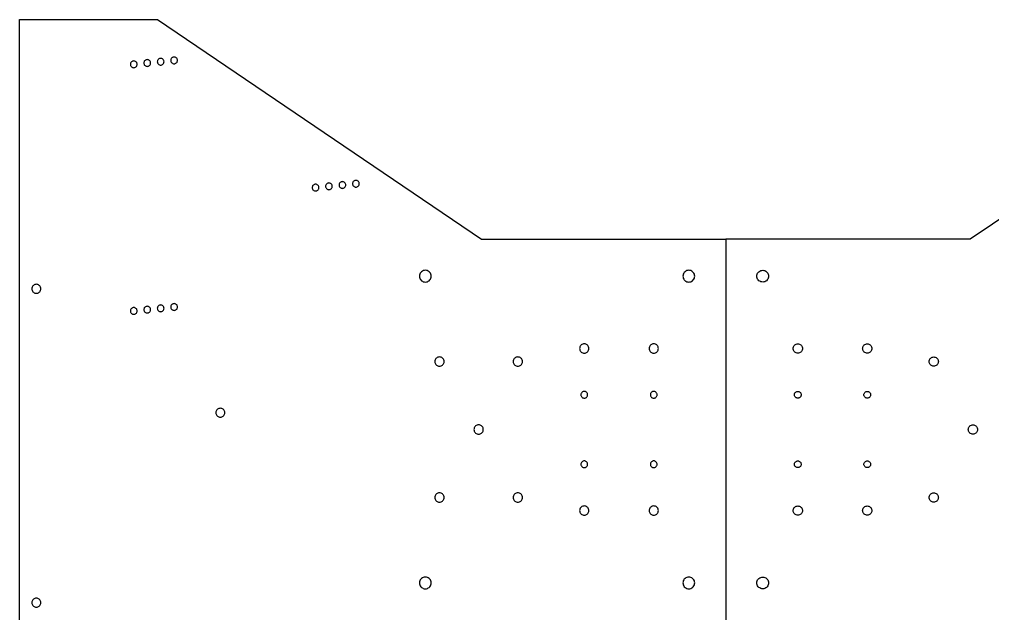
# Model space of a CAD drawing. Extents: x 0 to 867, y 0 to 569.
# Drawn here: x 0 to 434.3, y 270.6 to 535.6 of the extents above; entities that cross this region are included whole.
import ezdxf

# ---------------------------------------------------------------- set-up
doc = ezdxf.new("R2010")
doc.units = 0
doc.layers.add('Layer_1', color=7, linetype='CONTINUOUS')

msp = doc.modelspace()

# ---------------------------------------------------------------- linework, layer by layer
at = {"layer": 'Layer_1', "color": 7}
for p, q in [((0, 267.800002), (0, 535.600003)), ((0, 535.600003), (61.617013, 535.600003)), ((61.617013, 535.600003), (206.14211, 437.600001)), ((568.847094, 535.6), (424.321997, 437.599998)), ((51.021008, 517.1), (51.021008, 517.1)), ((57.017553, 517.683627), (57.017553, 517.683627)), ((63.019291, 518.266814), (63.019291, 518.266814)), ((69.021029, 518.850001), (69.021029, 518.850001)), ((132.132042, 462.1), (132.132042, 462.1)), ((138.128587, 462.683627), (138.128587, 462.683627)), ((144.130324, 463.266814), (144.130324, 463.266814)), ((150.132062, 463.850001), (150.132062, 463.850001)), ((206.14211, 437.600001), (315.232054, 437.600001)), ((315.232054, 437.600001), (315.232054, 267.800002)), ((424.321997, 437.599998), (315.232054, 437.599998)), ((315.232054, 437.599998), (315.232054, 267.799999)), ((181.132057, 423.725003), (181.132057, 423.725003)), ((298.732053, 423.725003), (298.732053, 423.725003)), ((331.732055, 423.725), (331.732055, 423.725)), ((7.499999, 417.475002), (7.499999, 417.475002)), ((63.019291, 408.266814), (63.019291, 408.266814)), ((69.021029, 408.850001), (69.021029, 408.850001)), ((51.021008, 407.100003), (51.021008, 407.100003)), ((57.017553, 407.683627), (57.017553, 407.683627)), ((252.082052, 390.925001), (252.082052, 390.925001)), ((283.082052, 390.925001), (283.082052, 390.925001)), ((347.382056, 390.924998), (347.382056, 390.924998)), ((378.382056, 390.924998), (378.382056, 390.924998)), ((187.432047, 385.08589), (187.432047, 385.08589)), ((222.432053, 385.08589), (222.432053, 385.08589)), ((408.032054, 385.085888), (408.032054, 385.085888)), ((252.082052, 369.700001), (252.082052, 369.700001)), ((283.082052, 369.700001), (283.082052, 369.700001)), ((347.382056, 369.699999), (347.382056, 369.699999)), ((378.382056, 369.699999), (378.382056, 369.699999)), ((89.632056, 362.200001), (89.632056, 362.200001)), ((204.932054, 354.775001), (204.932054, 354.775001)), ((425.532053, 354.774999), (425.532053, 354.774999)), ((252.082052, 338.700002), (252.082052, 338.700002)), ((283.082052, 338.700002), (283.082052, 338.700002)), ((347.382056, 338.699999), (347.382056, 338.699999)), ((378.382056, 338.699999), (378.382056, 338.699999)), ((187.432047, 324.464111), (187.432047, 324.464111)), ((222.432053, 324.464111), (222.432053, 324.464111)), ((408.032054, 324.464108), (408.032054, 324.464108)), ((252.082052, 318.625001), (252.082052, 318.625001)), ((283.082052, 318.625001), (283.082052, 318.625001)), ((347.382056, 318.624998), (347.382056, 318.624998)), ((378.382056, 318.624998), (378.382056, 318.624998)), ((181.132057, 286.925003), (181.132057, 286.925003)), ((298.732053, 286.925003), (298.732053, 286.925003)), ((331.732055, 286.925), (331.732055, 286.925)), ((7.499999, 277.475), (7.499999, 277.475))]:
    msp.add_line(p, q, dxfattribs=at)
for points, knots in [([(51.021008, 517.1), (51.196437, 517.082144), (51.544783, 517.046689), (52.005194, 516.770643), (52.347503, 516.366331), (52.529083, 515.865617), (52.529083, 515.334272), (52.347503, 514.834256), (52.005194, 514.427155), (51.544783, 514.161472), (51.021011, 514.069043), (50.497238, 514.161471), (50.036836, 514.427162), (49.694507, 514.834247), (49.512957, 515.334277), (49.512957, 515.865612), (49.694507, 516.36634), (50.036836, 516.770636), (50.497238, 517.04669), (50.845581, 517.082145), (51.021008, 517.1)], [0, 0, 0, 0, 0.523592, 1.039686, 1.563272, 2.086867, 2.60296, 3.126554, 3.650141, 4.166235, 4.689828, 5.213413, 5.729502, 6.253097, 6.776685, 7.292778, 7.816366, 8.339961, 8.85605, 9.379635, 9.379635, 9.379635, 9.379635]), ([(57.017553, 517.683627), (57.192982, 517.665771), (57.541328, 517.630314), (58.001738, 517.354268), (58.344052, 516.94996), (58.525605, 516.449237), (58.525604, 515.917901), (58.344052, 515.417876), (58.001737, 515.01078), (57.541328, 514.745096), (57.017553, 514.652671), (56.493779, 514.745097), (56.033367, 515.010779), (55.691058, 515.417881), (55.509479, 515.917896), (55.509479, 516.449242), (55.691059, 516.949955), (56.033367, 517.354269), (56.493779, 517.630314), (56.842124, 517.665771), (57.017553, 517.683627)], [0, 0, 0, 0, 0.523592, 1.039686, 1.563274, 2.086862, 2.602955, 3.126543, 3.650129, 4.166224, 4.689815, 5.213407, 5.729501, 6.253088, 6.776682, 7.292775, 7.81637, 8.339957, 8.856051, 9.379643, 9.379643, 9.379643, 9.379643]), ([(63.019291, 518.266814), (63.19466, 518.248892), (63.54289, 518.213303), (64.003082, 517.9372), (64.345243, 517.532954), (64.526696, 517.032349), (64.526696, 516.501164), (64.345243, 516.001261), (64.003082, 515.594214), (63.54289, 515.328513), (63.019285, 515.235743), (62.495679, 515.32851), (62.03548, 515.594208), (61.693341, 516.001268), (61.511885, 516.501163), (61.511885, 517.03235), (61.693341, 517.532947), (62.03548, 517.937206), (62.495679, 518.213306), (62.843916, 518.248892), (63.019291, 518.266814)], [0, 0, 0, 0, 0.523436, 1.039391, 1.562845, 2.086289, 2.602244, 3.125689, 3.649144, 4.165098, 4.688534, 5.211988, 5.727943, 6.251386, 6.77483, 7.290785, 7.81423, 8.337672, 8.853627, 9.377081, 9.377081, 9.377081, 9.377081]), ([(69.021029, 518.850001), (69.196456, 518.832145), (69.544798, 518.796689), (70.005201, 518.520637), (70.34753, 518.116341), (70.52908, 517.615612), (70.529079, 517.084277), (70.34753, 516.584246), (70.0052, 516.17716), (69.544798, 515.911471), (69.021026, 515.819044), (68.497255, 515.911472), (68.036843, 516.177153), (67.694533, 516.584255), (67.512955, 517.084271), (67.512954, 517.615618), (67.694534, 518.116332), (68.036843, 518.520643), (68.497255, 518.796688), (68.8456, 518.832145), (69.021029, 518.850001)], [0, 0, 0, 0, 0.523586, 1.039674, 1.563268, 2.086856, 2.60295, 3.12654, 3.650134, 4.166223, 4.689808, 5.2134, 5.729494, 6.25308, 6.776676, 7.29277, 7.816365, 8.339951, 8.856045, 9.379637, 9.379637, 9.379637, 9.379637]), ([(132.132042, 462.1), (132.307471, 462.082144), (132.655816, 462.046689), (133.116228, 461.770643), (133.458537, 461.366331), (133.640116, 460.865617), (133.640116, 460.334272), (133.458537, 459.834256), (133.116227, 459.427155), (132.655816, 459.161472), (132.132044, 459.069043), (131.608272, 459.161471), (131.14787, 459.427162), (130.805541, 459.834247), (130.623991, 460.334277), (130.623991, 460.865612), (130.805541, 461.36634), (131.14787, 461.770636), (131.608272, 462.04669), (131.956615, 462.082145), (132.132042, 462.1)], [0, 0, 0, 0, 0.523592, 1.039686, 1.563272, 2.086867, 2.60296, 3.126554, 3.650141, 4.166235, 4.689828, 5.213413, 5.729502, 6.253097, 6.776685, 7.292778, 7.816366, 8.339961, 8.85605, 9.379635, 9.379635, 9.379635, 9.379635]), ([(138.128587, 462.683627), (138.304015, 462.665771), (138.652361, 462.630314), (139.112773, 462.354269), (139.455081, 461.949955), (139.636661, 461.449242), (139.636661, 460.917896), (139.455082, 460.41788), (139.112772, 460.010779), (138.652361, 459.745097), (138.128587, 459.652671), (137.604812, 459.745096), (137.144402, 460.01078), (136.802087, 460.417876), (136.620535, 460.917901), (136.620535, 461.449237), (136.802088, 461.94996), (137.144402, 462.354268), (137.604812, 462.630314), (137.953158, 462.665771), (138.128587, 462.683627)], [0, 0, 0, 0, 0.523592, 1.039686, 1.563274, 2.086868, 2.602961, 3.126556, 3.650142, 4.166236, 4.689828, 5.21342, 5.729514, 6.253101, 6.776688, 7.292782, 7.81637, 8.339957, 8.856051, 9.379643, 9.379643, 9.379643, 9.379643]), ([(144.130324, 463.266814), (144.305753, 463.248958), (144.654099, 463.213501), (145.114509, 462.937455), (145.456823, 462.533147), (145.638376, 462.032424), (145.638375, 461.501088), (145.456824, 461.001064), (145.114509, 460.593967), (144.654099, 460.328285), (144.130324, 460.235857), (143.60655, 460.328285), (143.146139, 460.593967), (142.803829, 461.001068), (142.62225, 461.501083), (142.62225, 462.032429), (142.80383, 462.533142), (143.146138, 462.937456), (143.60655, 463.213501), (143.954896, 463.248958), (144.130324, 463.266814)], [0, 0, 0, 0, 0.523592, 1.039686, 1.563274, 2.086861, 2.602954, 3.126543, 3.650129, 4.166223, 4.689815, 5.213407, 5.7295, 6.253087, 6.776682, 7.292775, 7.816368, 8.339956, 8.85605, 9.379642, 9.379642, 9.379642, 9.379642]), ([(150.132062, 463.850001), (150.307431, 463.832079), (150.655661, 463.796491), (151.115854, 463.520388), (151.458014, 463.116141), (151.639467, 462.615537), (151.639467, 462.084352), (151.458015, 461.584448), (151.115853, 461.177402), (150.655662, 460.9117), (150.132056, 460.81893), (149.608451, 460.911698), (149.148252, 461.177396), (148.806112, 461.584455), (148.624657, 462.084351), (148.624657, 462.615538), (148.806113, 463.116134), (149.148251, 463.520394), (149.608451, 463.796493), (149.956688, 463.832079), (150.132062, 463.850001)], [0, 0, 0, 0, 0.523436, 1.03939, 1.562845, 2.086289, 2.602244, 3.125689, 3.649143, 4.165098, 4.688534, 5.211988, 5.727943, 6.251385, 6.774831, 7.290785, 7.814229, 8.337672, 8.853627, 9.377081, 9.377081, 9.377081, 9.377081]), ([(181.132057, 423.725003), (181.438958, 423.693639), (182.048368, 423.631361), (182.853713, 423.148189), (183.452444, 422.440728), (183.770007, 421.564692), (183.770007, 420.635109), (183.452445, 419.760299), (182.853712, 419.04794), (182.048368, 418.582971), (181.132056, 418.420626), (180.215742, 418.582972), (179.410394, 419.047943), (178.811638, 419.760292), (178.494079, 420.63511), (178.494079, 421.564691), (178.811639, 422.440735), (179.410394, 423.148186), (180.215742, 423.631361), (180.825155, 423.693639), (181.132057, 423.725003)], [0, 0, 0, 0, 0.916034, 1.818953, 2.734974, 3.651004, 4.553925, 5.469957, 6.385976, 7.288895, 8.204928, 9.120963, 10.023888, 10.93992, 11.855952, 12.758873, 13.674903, 14.590937, 15.493862, 16.409897, 16.409897, 16.409897, 16.409897]), ([(298.732053, 423.725003), (299.038954, 423.693639), (299.648363, 423.631361), (300.453707, 423.148185), (301.052459, 422.440734), (301.37002, 421.564691), (301.370019, 420.63511), (301.052461, 419.760293), (300.453707, 419.047944), (299.648363, 418.582972), (298.732053, 418.420626), (297.815743, 418.582972), (297.010399, 419.047944), (296.411645, 419.760293), (296.094087, 420.63511), (296.094086, 421.564691), (296.411646, 422.440734), (297.010398, 423.148185), (297.815742, 423.631361), (298.425152, 423.693639), (298.732053, 423.725003)], [0, 0, 0, 0, 0.91603, 1.818952, 2.734984, 3.651014, 4.553935, 5.469967, 6.385998, 7.288919, 8.204949, 9.12098, 10.023901, 10.939931, 11.855963, 12.758884, 13.674914, 14.590946, 15.493868, 16.409898, 16.409898, 16.409898, 16.409898]), ([(331.732055, 423.725), (331.425154, 423.693636), (330.815744, 423.631358), (330.0104, 423.148182), (329.411648, 422.440731), (329.094088, 421.564688), (329.094088, 420.635107), (329.411647, 419.76029), (330.010401, 419.047942), (330.815744, 418.582969), (331.732055, 418.420623), (332.648365, 418.582969), (333.453709, 419.047942), (334.052462, 419.76029), (334.370021, 420.635107), (334.370021, 421.564688), (334.052461, 422.440731), (333.453709, 423.148182), (332.648365, 423.631358), (332.038955, 423.693636), (331.732055, 423.725)], [0, 0, 0, 0, 0.91603, 1.818952, 2.734984, 3.651014, 4.553935, 5.469967, 6.385998, 7.288919, 8.204949, 9.12098, 10.023901, 10.939931, 11.855963, 12.758884, 13.674914, 14.590946, 15.493868, 16.409898, 16.409898, 16.409898, 16.409898]), ([(7.499999, 417.475002), (7.733829, 417.451106), (8.198142, 417.403656), (8.811738, 417.035522), (9.267932, 416.496513), (9.50988, 415.82905), (9.50988, 415.120798), (9.267932, 414.45427), (8.811738, 413.911529), (8.198141, 413.557266), (7.499999, 413.433574), (6.801857, 413.557266), (6.18826, 413.911529), (5.732066, 414.45427), (5.490118, 415.120798), (5.490118, 415.82905), (5.732066, 416.496513), (6.18826, 417.035522), (6.801857, 417.403656), (7.26617, 417.451106), (7.499999, 417.475002)], [0, 0, 0, 0, 0.697929, 1.385871, 2.083799, 2.781728, 3.469668, 4.167597, 4.865525, 5.553466, 6.251395, 6.949323, 7.637264, 8.335192, 9.033121, 9.721061, 10.41899, 11.116918, 11.80486, 12.502789, 12.502789, 12.502789, 12.502789]), ([(63.019291, 408.266814), (63.19472, 408.248958), (63.543066, 408.213501), (64.003476, 407.937455), (64.34579, 407.533146), (64.527342, 407.032424), (64.527342, 406.501088), (64.345791, 406.001063), (64.003475, 405.593967), (63.543066, 405.328283), (63.019291, 405.235858), (62.495516, 405.328283), (62.035105, 405.593966), (61.692796, 406.001067), (61.511217, 406.501083), (61.511216, 407.032429), (61.692797, 407.533142), (62.035105, 407.937456), (62.495517, 408.213501), (62.843862, 408.248958), (63.019291, 408.266814)], [0, 0, 0, 0, 0.523592, 1.039686, 1.563274, 2.086861, 2.602954, 3.126543, 3.650129, 4.166223, 4.689815, 5.213407, 5.729501, 6.253088, 6.776683, 7.292776, 7.816369, 8.339957, 8.856051, 9.379643, 9.379643, 9.379643, 9.379643]), ([(69.021029, 408.850001), (69.196456, 408.832145), (69.544799, 408.79669), (70.005201, 408.520637), (70.34753, 408.116341), (70.52908, 407.615612), (70.52908, 407.084278), (70.347529, 406.584248), (70.005201, 406.177161), (69.544799, 405.911471), (69.021026, 405.819044), (68.497254, 405.911472), (68.036842, 406.177154), (67.694534, 406.584257), (67.512954, 407.084272), (67.512954, 407.615618), (67.694534, 408.116332), (68.036843, 408.520644), (68.497254, 408.796689), (68.8456, 408.832145), (69.021029, 408.850001)], [0, 0, 0, 0, 0.523586, 1.039674, 1.563269, 2.086857, 2.60295, 3.126538, 3.650134, 4.166222, 4.689808, 5.2134, 5.729494, 6.253082, 6.776676, 7.29277, 7.816364, 8.339951, 8.856045, 9.379636, 9.379636, 9.379636, 9.379636]), ([(51.021008, 407.100003), (51.196383, 407.082081), (51.54462, 407.046494), (52.004819, 406.770393), (52.346958, 406.366133), (52.528414, 405.865537), (52.528413, 405.33435), (52.346959, 404.834454), (52.004819, 404.427395), (51.54462, 404.161697), (51.021014, 404.068929), (50.497409, 404.161699), (50.037217, 404.427401), (49.695056, 404.834447), (49.513604, 405.334351), (49.513603, 405.865536), (49.695057, 406.36614), (50.037217, 406.770388), (50.497409, 407.046492), (50.84564, 407.08208), (51.021008, 407.100003)], [0, 0, 0, 0, 0.523454, 1.03941, 1.562853, 2.086297, 2.602252, 3.125697, 3.649139, 4.165094, 4.688548, 5.211984, 5.727939, 6.251393, 6.774839, 7.290793, 7.814237, 8.337693, 8.853648, 9.377084, 9.377084, 9.377084, 9.377084]), ([(57.017553, 407.683627), (57.192982, 407.665771), (57.541328, 407.630314), (58.001738, 407.354268), (58.344052, 406.949959), (58.525605, 406.449237), (58.525604, 405.917901), (58.344052, 405.417876), (58.001737, 405.01078), (57.541328, 404.745096), (57.017553, 404.652671), (56.493779, 404.745097), (56.033367, 405.010779), (55.691058, 405.41788), (55.509479, 405.917896), (55.509479, 406.449241), (55.691059, 406.949955), (56.033367, 407.354269), (56.493779, 407.630314), (56.842124, 407.665771), (57.017553, 407.683627)], [0, 0, 0, 0, 0.523592, 1.039686, 1.563274, 2.086862, 2.602955, 3.126543, 3.650129, 4.166224, 4.689815, 5.213407, 5.729501, 6.253088, 6.776682, 7.292775, 7.81637, 8.339957, 8.856051, 9.379643, 9.379643, 9.379643, 9.379643]), ([(252.082052, 390.925001), (252.32465, 390.900209), (252.806374, 390.850979), (253.442981, 390.469042), (253.91628, 389.909819), (254.167302, 389.217327), (254.167302, 388.482516), (253.91628, 387.790994), (253.442981, 387.227899), (252.806374, 386.86035), (252.082052, 386.73202), (251.357731, 386.86035), (250.721125, 387.227899), (250.247826, 387.790994), (249.996804, 388.482516), (249.996804, 389.217327), (250.247826, 389.909819), (250.721125, 390.469041), (251.357731, 390.850979), (251.839454, 390.900209), (252.082052, 390.925001)], [0, 0, 0, 0, 0.724102, 1.43784, 2.161941, 2.886041, 3.599778, 4.323878, 5.047979, 5.761717, 6.485819, 7.209918, 7.923656, 8.647757, 9.371857, 10.085594, 10.809694, 11.533795, 12.247532, 12.971632, 12.971632, 12.971632, 12.971632]), ([(283.082052, 390.925001), (283.32465, 390.900209), (283.806374, 390.850979), (284.442981, 390.469042), (284.91628, 389.909819), (285.167302, 389.217327), (285.167302, 388.482516), (284.91628, 387.790994), (284.442981, 387.227899), (283.806374, 386.86035), (283.082052, 386.73202), (282.357731, 386.86035), (281.721125, 387.227899), (281.247826, 387.790994), (280.996804, 388.482516), (280.996804, 389.217327), (281.247826, 389.909819), (281.721125, 390.469041), (282.357731, 390.850979), (282.839454, 390.900209), (283.082052, 390.925001)], [0, 0, 0, 0, 0.724102, 1.43784, 2.161941, 2.886041, 3.599778, 4.323878, 5.047979, 5.761717, 6.485819, 7.209918, 7.923656, 8.647757, 9.371857, 10.085594, 10.809694, 11.533795, 12.247532, 12.971632, 12.971632, 12.971632, 12.971632]), ([(347.382056, 390.924998), (347.139458, 390.900206), (346.657733, 390.850977), (346.021127, 390.469039), (345.547827, 389.909816), (345.296806, 389.217324), (345.296806, 388.482513), (345.547827, 387.790992), (346.021127, 387.227896), (346.657733, 386.860347), (347.382055, 386.732017), (348.106377, 386.860347), (348.742982, 387.227896), (349.216282, 387.790992), (349.467303, 388.482513), (349.467303, 389.217324), (349.216282, 389.909816), (348.742982, 390.469039), (348.106377, 390.850976), (347.624653, 390.900206), (347.382056, 390.924998)], [0, 0, 0, 0, 0.724102, 1.43784, 2.161941, 2.886041, 3.599778, 4.323878, 5.047979, 5.761717, 6.485819, 7.209918, 7.923656, 8.647757, 9.371857, 10.085594, 10.809694, 11.533795, 12.247532, 12.971632, 12.971632, 12.971632, 12.971632]), ([(378.382056, 390.924998), (378.139458, 390.900206), (377.657733, 390.850977), (377.021127, 390.469039), (376.547827, 389.909816), (376.296806, 389.217324), (376.296806, 388.482513), (376.547827, 387.790992), (377.021127, 387.227896), (377.657733, 386.860347), (378.382055, 386.732017), (379.106377, 386.860347), (379.742982, 387.227896), (380.216282, 387.790992), (380.467303, 388.482513), (380.467303, 389.217324), (380.216282, 389.909816), (379.742982, 390.469039), (379.106377, 390.850976), (378.624653, 390.900206), (378.382056, 390.924998)], [0, 0, 0, 0, 0.724102, 1.43784, 2.161941, 2.886041, 3.599778, 4.323878, 5.047979, 5.761717, 6.485819, 7.209918, 7.923656, 8.647757, 9.371857, 10.085594, 10.809694, 11.533795, 12.247532, 12.971632, 12.971632, 12.971632, 12.971632]), ([(187.432047, 385.08589), (187.674648, 385.061099), (188.156377, 385.011871), (188.792986, 384.629931), (189.266296, 384.070714), (189.517298, 383.378214), (189.517298, 382.64341), (189.266296, 381.95188), (188.792986, 381.38879), (188.156377, 381.021239), (187.432053, 380.89291), (186.707733, 381.021241), (186.071132, 381.388791), (185.59783, 381.951884), (185.346801, 382.643405), (185.346801, 383.378218), (185.59783, 384.070709), (186.071132, 384.629929), (186.707733, 385.011868), (187.189452, 385.061098), (187.432047, 385.08589)], [0, 0, 0, 0, 0.72411, 1.437851, 2.161955, 2.886051, 3.599788, 4.323884, 5.047988, 5.761728, 6.485839, 7.20993, 7.923664, 8.647767, 9.37187, 10.085607, 10.809709, 11.533812, 12.247547, 12.971637, 12.971637, 12.971637, 12.971637]), ([(222.432053, 385.08589), (222.674651, 385.061099), (223.156375, 385.01187), (223.792981, 384.629931), (224.266278, 384.070708), (224.517303, 383.378218), (224.517303, 382.643405), (224.266278, 381.951885), (223.792981, 381.388789), (223.156375, 381.02124), (222.432053, 380.89291), (221.707731, 381.02124), (221.071126, 381.388789), (220.597828, 381.951885), (220.346803, 382.643405), (220.346803, 383.378218), (220.597828, 384.070708), (221.071126, 384.629931), (221.707731, 385.01187), (222.189455, 385.061099), (222.432053, 385.08589)], [0, 0, 0, 0, 0.724101, 1.437838, 2.161938, 2.886039, 3.599776, 4.323877, 5.047977, 5.761714, 6.485815, 7.209916, 7.923653, 8.647753, 9.371854, 10.085591, 10.809692, 11.533792, 12.247529, 12.97163, 12.97163, 12.97163, 12.97163]), ([(408.032054, 385.085888), (407.789456, 385.061096), (407.307733, 385.011867), (406.671127, 384.629929), (406.197829, 384.070705), (405.946805, 383.378215), (405.946805, 382.643403), (406.197829, 381.951882), (406.671127, 381.388786), (407.307733, 381.021237), (408.032054, 380.892907), (408.756376, 381.021237), (409.392982, 381.388786), (409.86628, 381.951882), (410.117304, 382.643403), (410.117304, 383.378215), (409.86628, 384.070705), (409.392982, 384.629929), (408.756376, 385.011867), (408.274652, 385.061096), (408.032054, 385.085888)], [0, 0, 0, 0, 0.724101, 1.437838, 2.161938, 2.886039, 3.599776, 4.323877, 5.047977, 5.761714, 6.485815, 7.209916, 7.923653, 8.647753, 9.371854, 10.085591, 10.809692, 11.533792, 12.247529, 12.97163, 12.97163, 12.97163, 12.97163]), ([(252.082052, 369.700001), (252.25748, 369.682145), (252.605826, 369.646689), (253.066235, 369.370642), (253.408553, 368.966335), (253.590115, 368.465614), (253.590115, 367.934274), (253.408553, 367.434251), (253.066235, 367.027156), (252.605826, 366.761471), (252.082052, 366.669045), (251.558278, 366.761471), (251.09787, 367.027157), (250.755551, 367.434251), (250.573989, 367.934275), (250.573988, 368.465614), (250.755551, 368.966336), (251.09787, 369.370641), (251.558278, 369.646689), (251.906623, 369.682145), (252.082052, 369.700001)], [0, 0, 0, 0, 0.523591, 1.039684, 1.563274, 2.086865, 2.602958, 3.126549, 3.650139, 4.166232, 4.689823, 5.213413, 5.729506, 6.253097, 6.776688, 7.292781, 7.816372, 8.339962, 8.856055, 9.379646, 9.379646, 9.379646, 9.379646]), ([(283.082052, 369.700001), (283.25748, 369.682145), (283.605826, 369.646689), (284.066235, 369.370641), (284.408556, 368.966337), (284.590115, 368.465613), (284.590115, 367.934275), (284.408556, 367.43425), (284.066235, 367.027157), (283.605826, 366.761471), (283.082052, 366.669045), (282.558278, 366.761471), (282.09787, 367.027157), (281.755551, 367.434251), (281.573989, 367.934275), (281.573989, 368.465614), (281.755551, 368.966336), (282.09787, 369.370641), (282.558278, 369.646689), (282.906623, 369.682145), (283.082052, 369.700001)], [0, 0, 0, 0, 0.523591, 1.039685, 1.563276, 2.086866, 2.60296, 3.12655, 3.650141, 4.166235, 4.689826, 5.213416, 5.729509, 6.2531, 6.77669, 7.292784, 7.816375, 8.339965, 8.856058, 9.379648, 9.379648, 9.379648, 9.379648]), ([(347.382056, 369.699999), (347.206627, 369.682143), (346.858282, 369.646686), (346.397872, 369.370638), (346.055551, 368.966334), (345.873992, 368.465611), (345.873992, 367.934272), (346.055551, 367.434247), (346.397872, 367.027154), (346.858281, 366.761469), (347.382056, 366.669042), (347.905829, 366.761469), (348.366238, 367.027154), (348.708557, 367.434248), (348.890119, 367.934272), (348.890119, 368.465611), (348.708557, 368.966333), (348.366238, 369.370638), (347.905829, 369.646686), (347.557484, 369.682143), (347.382056, 369.699999)], [0, 0, 0, 0, 0.523591, 1.039685, 1.563276, 2.086866, 2.60296, 3.12655, 3.650141, 4.166235, 4.689826, 5.213416, 5.729509, 6.2531, 6.77669, 7.292784, 7.816375, 8.339965, 8.856058, 9.379648, 9.379648, 9.379648, 9.379648]), ([(378.382056, 369.699999), (378.206627, 369.682143), (377.858282, 369.646686), (377.397873, 369.370639), (377.055555, 368.966333), (376.873993, 368.465611), (376.873993, 367.934272), (377.055555, 367.434249), (377.397873, 367.027153), (377.858282, 366.761469), (378.382056, 366.669042), (378.905829, 366.761469), (379.366238, 367.027154), (379.708557, 367.434248), (379.890119, 367.934272), (379.890119, 368.465611), (379.708557, 368.966333), (379.366238, 369.370638), (378.905829, 369.646686), (378.557484, 369.682143), (378.382056, 369.699999)], [0, 0, 0, 0, 0.523591, 1.039684, 1.563274, 2.086865, 2.602958, 3.126549, 3.650139, 4.166232, 4.689823, 5.213413, 5.729506, 6.253097, 6.776688, 7.292781, 7.816372, 8.339962, 8.856055, 9.379646, 9.379646, 9.379646, 9.379646]), ([(89.632056, 362.200001), (89.865886, 362.176105), (90.330198, 362.128655), (90.943795, 361.760523), (91.399989, 361.221513), (91.641938, 360.554051), (91.641937, 359.845799), (91.399989, 359.179271), (90.943795, 358.636529), (90.330198, 358.282265), (89.632056, 358.158573), (88.933914, 358.282265), (88.320317, 358.636529), (87.864123, 359.179271), (87.622175, 359.845799), (87.622175, 360.554051), (87.864124, 361.221513), (88.320317, 361.760523), (88.933914, 362.128655), (89.398227, 362.176105), (89.632056, 362.200001)], [0, 0, 0, 0, 0.697929, 1.38587, 2.083799, 2.781727, 3.469667, 4.167595, 4.865524, 5.553465, 6.251394, 6.949323, 7.637264, 8.335193, 9.033121, 9.721061, 10.418989, 11.116918, 11.804859, 12.502788, 12.502788, 12.502788, 12.502788]), ([(204.932054, 354.775001), (205.174651, 354.750209), (205.656373, 354.700978), (206.292981, 354.319046), (206.766269, 353.759815), (207.0173, 353.06733), (207.0173, 352.332514), (206.766269, 351.640999), (206.292981, 351.077896), (205.656373, 350.710352), (204.93205, 350.58202), (204.207728, 350.710348), (203.57112, 351.077896), (203.09784, 351.641001), (202.846808, 352.332514), (202.846808, 353.06733), (203.09784, 353.759813), (203.57112, 354.319045), (204.207728, 354.700982), (204.689453, 354.75021), (204.932054, 354.775001)], [0, 0, 0, 0, 0.724097, 1.437837, 2.161932, 2.886034, 3.599772, 4.323874, 5.047969, 5.761709, 6.485806, 7.209916, 7.92365, 8.647741, 9.371843, 10.085581, 10.809683, 11.533774, 12.247509, 12.971618, 12.971618, 12.971618, 12.971618]), ([(425.532053, 354.774999), (425.289457, 354.750206), (424.807734, 354.700976), (424.171126, 354.319043), (423.697838, 353.759812), (423.446807, 353.067327), (423.446807, 352.332512), (423.697838, 351.640996), (424.171126, 351.077893), (424.807734, 350.710349), (425.532057, 350.582017), (426.25638, 350.710346), (426.892987, 351.077893), (427.366268, 351.640998), (427.6173, 352.332511), (427.6173, 353.067327), (427.366268, 353.75981), (426.892987, 354.319043), (426.25638, 354.700979), (425.774654, 354.750207), (425.532053, 354.774999)], [0, 0, 0, 0, 0.724097, 1.437837, 2.161932, 2.886034, 3.599772, 4.323874, 5.047969, 5.761709, 6.485806, 7.209916, 7.92365, 8.647741, 9.371843, 10.085581, 10.809683, 11.533774, 12.247509, 12.971618, 12.971618, 12.971618, 12.971618]), ([(252.082052, 338.700002), (252.25748, 338.682146), (252.605826, 338.64669), (253.066235, 338.370642), (253.408553, 337.966336), (253.590115, 337.465614), (253.590115, 336.934274), (253.408553, 336.434252), (253.066235, 336.027156), (252.605826, 335.761472), (252.082052, 335.669045), (251.558278, 335.761472), (251.09787, 336.027157), (250.755551, 336.434251), (250.573988, 336.934275), (250.573989, 337.465614), (250.755551, 337.966336), (251.09787, 338.370641), (251.558278, 338.64669), (251.906623, 338.682146), (252.082052, 338.700002)], [0, 0, 0, 0, 0.523591, 1.039684, 1.563274, 2.086865, 2.602958, 3.126549, 3.650139, 4.166232, 4.689823, 5.213413, 5.729506, 6.253097, 6.776687, 7.292781, 7.816372, 8.339962, 8.856055, 9.379646, 9.379646, 9.379646, 9.379646]), ([(283.082052, 338.700002), (283.25748, 338.682146), (283.605826, 338.646689), (284.066235, 338.370641), (284.408556, 337.966337), (284.590115, 337.465613), (284.590115, 336.934275), (284.408556, 336.43425), (284.066235, 336.027157), (283.605826, 335.761472), (283.082052, 335.669045), (282.558278, 335.761472), (282.09787, 336.027157), (281.755551, 336.434251), (281.573989, 336.934275), (281.573989, 337.465614), (281.755551, 337.966336), (282.09787, 338.370641), (282.558278, 338.64669), (282.906623, 338.682146), (283.082052, 338.700002)], [0, 0, 0, 0, 0.523591, 1.039685, 1.563276, 2.086866, 2.60296, 3.12655, 3.650141, 4.166235, 4.689826, 5.213416, 5.729509, 6.2531, 6.77669, 7.292784, 7.816375, 8.339965, 8.856058, 9.379648, 9.379648, 9.379648, 9.379648]), ([(347.382056, 338.699999), (347.206627, 338.682143), (346.858281, 338.646687), (346.397872, 338.370639), (346.055551, 337.966334), (345.873992, 337.465611), (345.873992, 336.934272), (346.055551, 336.434248), (346.397872, 336.027154), (346.858282, 335.761469), (347.382056, 335.669042), (347.905829, 335.761469), (348.366238, 336.027154), (348.708557, 336.434248), (348.890119, 336.934272), (348.890119, 337.465611), (348.708557, 337.966333), (348.366238, 338.370638), (347.905829, 338.646687), (347.557484, 338.682143), (347.382056, 338.699999)], [0, 0, 0, 0, 0.523591, 1.039685, 1.563276, 2.086866, 2.60296, 3.12655, 3.650141, 4.166235, 4.689826, 5.213416, 5.729509, 6.2531, 6.77669, 7.292784, 7.816375, 8.339965, 8.856058, 9.379648, 9.379648, 9.379648, 9.379648]), ([(378.382056, 338.699999), (378.206627, 338.682143), (377.858282, 338.646687), (377.397873, 338.370639), (377.055555, 337.966333), (376.873993, 337.465611), (376.873993, 336.934272), (377.055555, 336.434249), (377.397873, 336.027153), (377.858282, 335.761469), (378.382056, 335.669042), (378.905829, 335.761469), (379.366238, 336.027154), (379.708557, 336.434248), (379.890119, 336.934272), (379.890119, 337.465611), (379.708557, 337.966333), (379.366238, 338.370638), (378.905829, 338.646687), (378.557484, 338.682143), (378.382056, 338.699999)], [0, 0, 0, 0, 0.523591, 1.039684, 1.563274, 2.086865, 2.602958, 3.126549, 3.650139, 4.166232, 4.689823, 5.213413, 5.729506, 6.253097, 6.776687, 7.292781, 7.816372, 8.339962, 8.856055, 9.379646, 9.379646, 9.379646, 9.379646]), ([(187.432047, 324.464111), (187.674648, 324.43932), (188.156377, 324.390091), (188.792986, 324.008152), (189.266296, 323.448934), (189.517298, 322.756434), (189.517298, 322.02163), (189.266296, 321.3301), (188.792986, 320.767011), (188.156377, 320.399459), (187.432053, 320.271131), (186.707733, 320.399461), (186.071132, 320.767012), (185.59783, 321.330105), (185.346801, 322.021626), (185.346801, 322.756439), (185.59783, 323.44893), (186.071132, 324.00815), (186.707733, 324.390089), (187.189452, 324.439319), (187.432047, 324.464111)], [0, 0, 0, 0, 0.72411, 1.437851, 2.161955, 2.886051, 3.599788, 4.323884, 5.047988, 5.761728, 6.485839, 7.20993, 7.923664, 8.647767, 9.37187, 10.085607, 10.809709, 11.533812, 12.247547, 12.971637, 12.971637, 12.971637, 12.971637]), ([(222.432053, 324.464111), (222.674651, 324.439319), (223.156375, 324.39009), (223.792981, 324.008152), (224.266278, 323.448929), (224.517303, 322.756439), (224.517303, 322.021626), (224.266278, 321.330106), (223.792981, 320.76701), (223.156375, 320.39946), (222.432053, 320.271131), (221.707731, 320.39946), (221.071126, 320.76701), (220.597828, 321.330106), (220.346803, 322.021626), (220.346803, 322.756439), (220.597828, 323.448929), (221.071126, 324.008152), (221.707731, 324.39009), (222.189455, 324.439319), (222.432053, 324.464111)], [0, 0, 0, 0, 0.724101, 1.437838, 2.161938, 2.886039, 3.599776, 4.323877, 5.047977, 5.761714, 6.485815, 7.209916, 7.923653, 8.647753, 9.371854, 10.085591, 10.809692, 11.533792, 12.247529, 12.97163, 12.97163, 12.97163, 12.97163]), ([(408.032054, 324.464108), (407.789456, 324.439316), (407.307733, 324.390087), (406.671127, 324.008149), (406.197829, 323.448926), (405.946805, 322.756436), (405.946805, 322.021623), (406.197829, 321.330103), (406.671127, 320.767007), (407.307733, 320.399458), (408.032054, 320.271128), (408.756376, 320.399458), (409.392982, 320.767007), (409.86628, 321.330103), (410.117304, 322.021623), (410.117304, 322.756436), (409.86628, 323.448926), (409.392982, 324.008149), (408.756376, 324.390087), (408.274652, 324.439316), (408.032054, 324.464108)], [0, 0, 0, 0, 0.724101, 1.437838, 2.161938, 2.886039, 3.599776, 4.323877, 5.047977, 5.761714, 6.485815, 7.209916, 7.923653, 8.647753, 9.371854, 10.085591, 10.809692, 11.533792, 12.247529, 12.97163, 12.97163, 12.97163, 12.97163]), ([(252.082052, 318.625001), (252.32465, 318.600209), (252.806374, 318.55098), (253.442981, 318.169042), (253.91628, 317.60982), (254.167302, 316.917328), (254.167302, 316.182517), (253.91628, 315.490995), (253.442981, 314.9279), (252.806374, 314.560351), (252.082052, 314.432021), (251.357731, 314.560351), (250.721125, 314.9279), (250.247826, 315.490995), (249.996804, 316.182517), (249.996804, 316.917328), (250.247826, 317.60982), (250.721125, 318.169042), (251.357731, 318.55098), (251.839454, 318.600209), (252.082052, 318.625001)], [0, 0, 0, 0, 0.724102, 1.43784, 2.161941, 2.886041, 3.599778, 4.323878, 5.047979, 5.761717, 6.485819, 7.209918, 7.923656, 8.647757, 9.371857, 10.085594, 10.809694, 11.533795, 12.247532, 12.971632, 12.971632, 12.971632, 12.971632]), ([(283.082052, 318.625001), (283.32465, 318.600209), (283.806374, 318.55098), (284.442981, 318.169042), (284.91628, 317.60982), (285.167302, 316.917328), (285.167302, 316.182517), (284.91628, 315.490995), (284.442981, 314.9279), (283.806374, 314.560351), (283.082052, 314.432021), (282.357731, 314.560351), (281.721125, 314.9279), (281.247826, 315.490995), (280.996804, 316.182517), (280.996804, 316.917328), (281.247826, 317.60982), (281.721125, 318.169042), (282.357731, 318.55098), (282.839454, 318.600209), (283.082052, 318.625001)], [0, 0, 0, 0, 0.724102, 1.43784, 2.161941, 2.886041, 3.599778, 4.323878, 5.047979, 5.761717, 6.485819, 7.209918, 7.923656, 8.647757, 9.371857, 10.085594, 10.809694, 11.533795, 12.247532, 12.971632, 12.971632, 12.971632, 12.971632]), ([(347.382056, 318.624998), (347.139458, 318.600206), (346.657733, 318.550977), (346.021127, 318.16904), (345.547827, 317.609817), (345.296806, 316.917325), (345.296806, 316.182514), (345.547827, 315.490992), (346.021127, 314.927897), (346.657733, 314.560348), (347.382055, 314.432018), (348.106377, 314.560348), (348.742982, 314.927897), (349.216282, 315.490992), (349.467303, 316.182514), (349.467303, 316.917325), (349.216282, 317.609817), (348.742982, 318.169039), (348.106377, 318.550977), (347.624653, 318.600206), (347.382056, 318.624998)], [0, 0, 0, 0, 0.724102, 1.43784, 2.161941, 2.886041, 3.599778, 4.323878, 5.047979, 5.761717, 6.485819, 7.209918, 7.923656, 8.647757, 9.371857, 10.085594, 10.809694, 11.533795, 12.247532, 12.971632, 12.971632, 12.971632, 12.971632]), ([(378.382056, 318.624998), (378.139458, 318.600206), (377.657733, 318.550977), (377.021127, 318.16904), (376.547827, 317.609817), (376.296806, 316.917325), (376.296806, 316.182514), (376.547827, 315.490992), (377.021127, 314.927897), (377.657733, 314.560348), (378.382055, 314.432018), (379.106377, 314.560348), (379.742982, 314.927897), (380.216282, 315.490992), (380.467303, 316.182514), (380.467303, 316.917325), (380.216282, 317.609817), (379.742982, 318.169039), (379.106377, 318.550977), (378.624653, 318.600206), (378.382056, 318.624998)], [0, 0, 0, 0, 0.724102, 1.43784, 2.161941, 2.886041, 3.599778, 4.323878, 5.047979, 5.761717, 6.485819, 7.209918, 7.923656, 8.647757, 9.371857, 10.085594, 10.809694, 11.533795, 12.247532, 12.971632, 12.971632, 12.971632, 12.971632]), ([(181.132057, 286.925003), (181.438958, 286.893639), (182.048368, 286.831361), (182.853712, 286.34819), (183.452445, 285.64073), (183.770007, 284.764693), (183.770007, 283.83511), (183.452444, 282.960301), (182.853713, 282.247941), (182.048368, 281.782971), (181.132056, 281.620626), (180.215742, 281.782972), (179.410394, 282.247944), (178.811639, 282.960294), (178.494079, 283.835111), (178.494079, 284.764692), (178.811638, 285.640737), (179.410394, 286.348186), (180.215742, 286.831361), (180.825155, 286.893639), (181.132057, 286.925003)], [0, 0, 0, 0, 0.916034, 1.818952, 2.734972, 3.651004, 4.553925, 5.469955, 6.385976, 7.288895, 8.204928, 9.120963, 10.023889, 10.939922, 11.855952, 12.758873, 13.674905, 14.590937, 15.493862, 16.409897, 16.409897, 16.409897, 16.409897]), ([(298.732053, 286.925003), (299.038954, 286.893639), (299.648363, 286.831361), (300.453707, 286.348185), (301.052461, 285.640736), (301.370019, 284.764692), (301.37002, 283.835111), (301.052459, 282.960295), (300.453707, 282.247945), (299.648363, 281.782971), (298.732053, 281.620626), (297.815742, 281.782971), (297.010398, 282.247945), (296.411646, 282.960295), (296.094086, 283.835111), (296.094087, 284.764692), (296.411645, 285.640736), (297.010399, 286.348185), (297.815743, 286.831361), (298.425152, 286.893639), (298.732053, 286.925003)], [0, 0, 0, 0, 0.91603, 1.818952, 2.734982, 3.651014, 4.553935, 5.469965, 6.385997, 7.288919, 8.204949, 9.12098, 10.023901, 10.939933, 11.855963, 12.758884, 13.674916, 14.590947, 15.493868, 16.409898, 16.409898, 16.409898, 16.409898]), ([(331.732055, 286.925), (331.425154, 286.893636), (330.815744, 286.831358), (330.010401, 286.348183), (329.411647, 285.640733), (329.094088, 284.764689), (329.094088, 283.835108), (329.411648, 282.960292), (330.0104, 282.247942), (330.815744, 281.782969), (331.732055, 281.620623), (332.648365, 281.782969), (333.453709, 282.247942), (334.052461, 282.960292), (334.370021, 283.835108), (334.370021, 284.764689), (334.052462, 285.640733), (333.453709, 286.348183), (332.648365, 286.831358), (332.038955, 286.893636), (331.732055, 286.925)], [0, 0, 0, 0, 0.91603, 1.818952, 2.734982, 3.651014, 4.553935, 5.469965, 6.385997, 7.288919, 8.204949, 9.12098, 10.023901, 10.939933, 11.855963, 12.758884, 13.674916, 14.590947, 15.493868, 16.409898, 16.409898, 16.409898, 16.409898]), ([(7.499999, 277.475), (7.733829, 277.451104), (8.198141, 277.403654), (8.811738, 277.035522), (9.267932, 276.496514), (9.50988, 275.829051), (9.50988, 275.120799), (9.267932, 274.454271), (8.811738, 273.91153), (8.198141, 273.557266), (7.499999, 273.433574), (6.801857, 273.557266), (6.18826, 273.91153), (5.732066, 274.454271), (5.490118, 275.120799), (5.490118, 275.829051), (5.732066, 276.496514), (6.18826, 277.035522), (6.801857, 277.403654), (7.26617, 277.451104), (7.499999, 277.475)], [0, 0, 0, 0, 0.697929, 1.38587, 2.083798, 2.781727, 3.469667, 4.167595, 4.865523, 5.553464, 6.251393, 6.949322, 7.637263, 8.335191, 9.03312, 9.72106, 10.418989, 11.116916, 11.804858, 12.502786, 12.502786, 12.502786, 12.502786])]:
    msp.add_open_spline(points, degree=3, knots=knots, dxfattribs=at)

doc.saveas('drawing.dxf')
